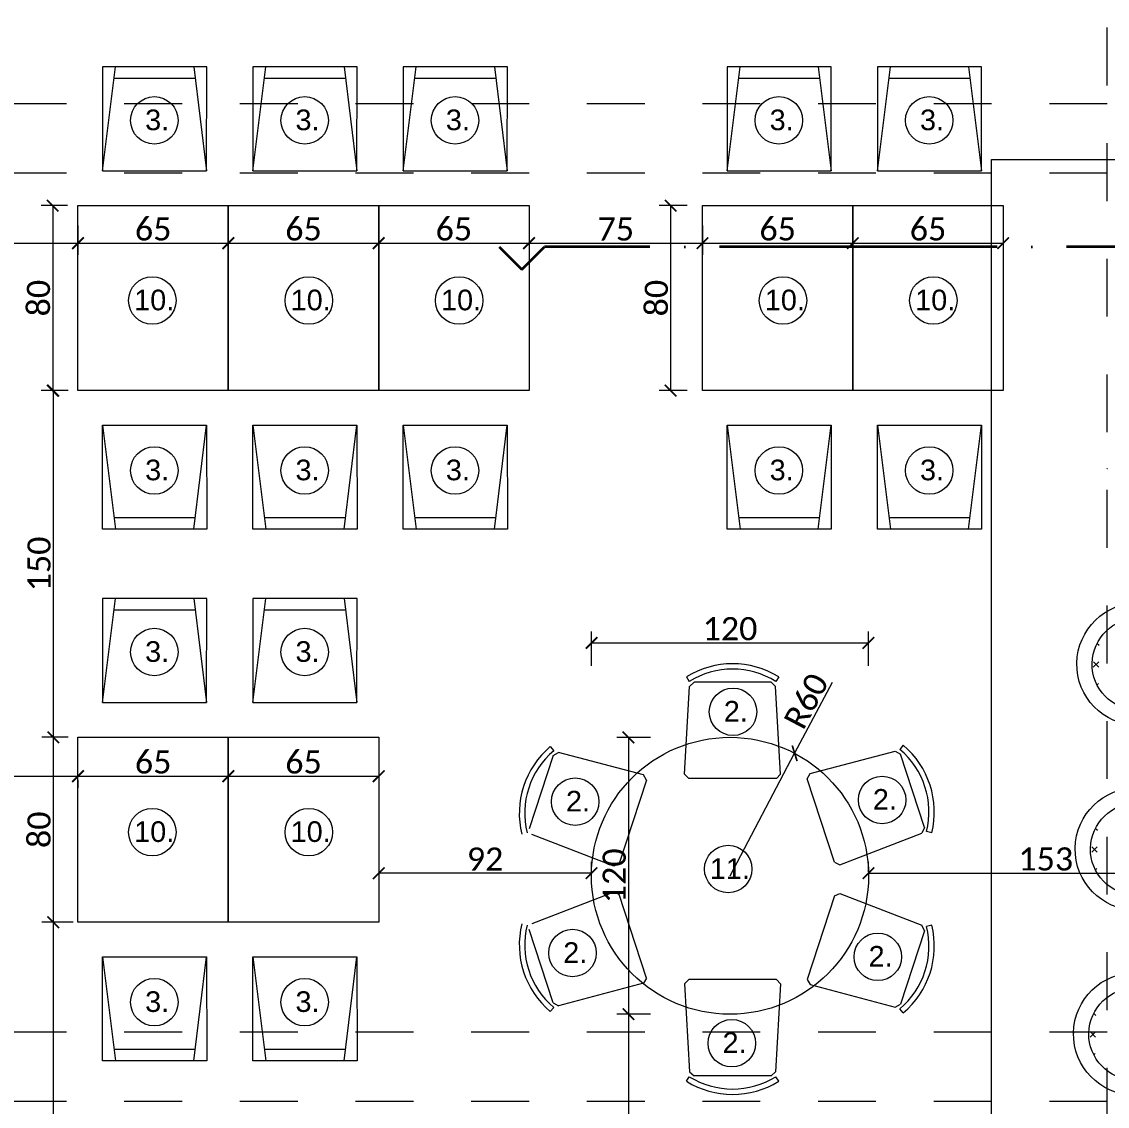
# Model space of a CAD drawing. Header units: centimetres. Extents: x -26724 to 60145, y -23645 to 6771.
# Drawn here: x -19779.4 to -19310.1, y 5105.8 to 5575 of the extents above; entities that cross this region are included whole.
import ezdxf

# ---------------------------------------------------------------- set-up
doc = ezdxf.new("R2010")
doc.units = ezdxf.units.CM
for name, pattern in [('ACAD_ISO04W100', [30, 24, -3, 0, -3]), ('AUSGEZOGEN', [0]), ('DALEKOVOD_VN', [5, 2.5, -2.5]), ('PUNKT2_S9', [0.35, 0.15, -0.1, 0, -0.1])]:
    doc.linetypes.add(name, pattern=pattern)
doc.layers.add('3.IZGLED 2', color=7, linetype='Continuous', lineweight=9, true_color=0x4a4a4a)
doc.layers.add('IZGLED 2', color=253, linetype='Continuous', lineweight=9, true_color=0x828282)
for name, color, linetype, lineweight in [('4.KOTE', 88, 'Continuous', 15), ('Moebel', 252, 'PUNKT2_S9', 13), ('namestaj', 8, 'Continuous', 9), ('namjestaj', 150, 'Continuous', 5)]:
    doc.layers.add(name, color=color, linetype=linetype, lineweight=lineweight)
doc.layers.add('pozicije', color=7, linetype='Continuous')
doc.styles.add('0.15', font='arial.ttf', dxfattribs={"height": 0.15})
doc.styles.get("Standard").update_dxf_attribs({"font": 'calibri.ttf'})
doc.dimstyles.new('ja 1 50', dxfattribs={"dimtxt": 10, "dimasz": 5, "dimexe": 5, "dimexo": 5, "dimgap": 1, "dimtad": 1, "dimdec": 0, "dimtxsty": 'Standard', "dimblk": 'ARCHTICK', "dimcen": 2.5, "dimclrd": 256, "dimclrt": 7, "dimadec": 0, "dimazin": 0, "dimtfac": 1, "dimtdec": 0, "dimtix": 1, "dimtmove": 1, "dimatfit": 3, "dimldrblk": 'ARCHTICK', "dimfxl": 10, "dimfxlon": 1, "dimlwd": 0, "dimlwe": 9, "dimarcsym": 0})

# ---------------------------------------------------------------- blocks, each defined once
blk = doc.blocks.new('tttt')
at = {"layer": 'namjestaj', "linetype": 'AUSGEZOGEN', "transparency": 33554687}
for p, q in [((983.55, 1394.01, 13.5), (984.77, 1392.04, 13.5)), ((1023.41, 1394.01, 13.5), (1022.19, 1392.04, 13.5)), ((982.74, 1351.88, 13.5), (984.85, 1389.85, 13.5)), ((984.85, 1389.85, 13.5), (986.81, 1391.7, 13.5)), ((1020.14, 1391.7, 13.5), (986.81, 1391.7, 13.5)), ((1020.14, 1391.7, 13.5), (1022.09, 1389.85, 13.5)), ((1024.2, 1351.88, 13.5), (1022.09, 1389.85, 13.5)), ((924.68, 1363.84, 13.5), (926.17, 1362.07, 13.5)), ((925.86, 1360.02, 13.5), (928.23, 1361.31, 13.5)), ((964.99, 1351.58, 13.5), (928.23, 1361.31, 13.5)), ((1036.97, 1352.16, 13.5), (1073.73, 1361.88, 13.5)), ((1073.73, 1361.88, 13.5), (1076.09, 1360.6, 13.5)), ((1077.28, 1364.41, 13.5), (1075.79, 1362.64, 13.5)), ((925.86, 1360.02, 13.5), (915.56, 1328.32, 13.5)), ((1086.39, 1328.89, 13.5), (1076.09, 1360.6, 13.5)), ((984.49, 1350.03, 13.5), (982.74, 1351.88, 13.5)), ((1022.45, 1350.03, 13.5), (1024.2, 1351.88, 13.5)), ((1035.75, 1349.92, 13.5), (1036.97, 1352.16, 13.5)), ((966.21, 1349.34, 13.5), (954.47, 1313.24, 13.5)), ((966.21, 1349.34, 13.5), (964.99, 1351.58, 13.5)), ((1022.45, 1350.03, 13.5), (984.49, 1350.03, 13.5)), ((1047.48, 1313.82, 13.5), (1035.75, 1349.92, 13.5)), ((1086.39, 1328.89, 13.5), (1085.24, 1326.46, 13.5)), ((952.18, 1312.15, 13.5), (916.72, 1325.89, 13.5)), ((1049.78, 1312.73, 13.5), (1085.24, 1326.46, 13.5)), ((1089.6, 1326.5, 13.5), (1087.35, 1327.05, 13.5)), ((954.47, 1313.24, 13.5), (952.18, 1312.15, 13.5)), ((1047.48, 1313.82, 13.5), (1049.78, 1312.73, 13.5)), ((952.18, 1300.92, 13.5), (916.72, 1287.18, 13.5)), ((954.47, 1299.83, 13.5), (952.18, 1300.92, 13.5)), ((1047.48, 1299.25, 13.5), (1049.78, 1300.34, 13.5)), ((1049.78, 1300.34, 13.5), (1085.24, 1286.6, 13.5)), ((966.21, 1263.72, 13.5), (954.47, 1299.83, 13.5)), ((1047.48, 1299.25, 13.5), (1035.75, 1263.14, 13.5)), ((1086.39, 1284.17, 13.5), (1085.24, 1286.6, 13.5)), ((1089.6, 1286.56, 13.5), (1087.35, 1286.01, 13.5)), ((925.86, 1253.05, 13.5), (915.56, 1284.75, 13.5)), ((1086.39, 1284.17, 13.5), (1076.09, 1252.47, 13.5)), ((966.21, 1263.72, 13.5), (964.99, 1261.49, 13.5)), ((984.49, 1263.04, 13.5), (982.74, 1261.19, 13.5)), ((1022.45, 1263.04, 13.5), (984.49, 1263.04, 13.5)), ((1022.45, 1263.04, 13.5), (1024.2, 1261.19, 13.5)), ((1035.75, 1263.14, 13.5), (1036.97, 1260.91, 13.5)), ((964.99, 1261.49, 13.5), (928.23, 1251.76, 13.5)), ((982.74, 1261.19, 13.5), (984.85, 1223.22, 13.5)), ((1024.2, 1261.19, 13.5), (1022.09, 1223.22, 13.5)), ((1036.97, 1260.91, 13.5), (1073.73, 1251.18, 13.5)), ((924.68, 1249.23, 13.5), (926.17, 1250.99, 13.5)), ((925.86, 1253.05, 13.5), (928.23, 1251.76, 13.5)), ((1073.73, 1251.18, 13.5), (1076.09, 1252.47, 13.5)), ((1077.28, 1248.66, 13.5), (1075.79, 1250.42, 13.5)), ((983.55, 1219.06, 13.5), (984.77, 1221.03, 13.5)), ((984.85, 1223.22, 13.5), (986.81, 1221.37, 13.5)), ((1020.14, 1221.37, 13.5), (986.81, 1221.37, 13.5)), ((1020.14, 1221.37, 13.5), (1022.09, 1223.22, 13.5)), ((1023.41, 1219.06, 13.5), (1022.19, 1221.03, 13.5))]:
    blk.add_line(p, q, dxfattribs=at)
blk.add_circle((1002.36, 1307.97, 13.5), 59.9, dxfattribs=at)
for centre, radius, start, end in [((1003.48, 1361.87, 13.5), 37.82, 58.1974, 121.8026), ((1003.48, 1361.87, 13.5), 35.5, 58.1974, 121.8026), ((949.08, 1334.95, 13.5), 37.82, 130.1974, 193.8026), ((949.08, 1334.95, 13.5), 35.5, 130.1974, 193.8026), ((1052.87, 1335.52, 13.5), 35.5, 346.1974, 49.8026), ((1052.87, 1335.52, 13.5), 37.82, 346.1974, 49.8026), ((949.08, 1278.11, 13.5), 37.82, 166.1974, 229.8026), ((949.08, 1278.11, 13.5), 35.5, 166.1974, 229.8026), ((1052.87, 1277.54, 13.5), 35.5, 310.1974, 13.8026), ((1052.87, 1277.54, 13.5), 37.82, 310.1974, 13.8026), ((1003.48, 1251.2, 13.5), 35.5, 238.1974, 301.8026), ((1003.48, 1251.2, 13.5), 37.82, 238.1974, 301.8026)]:
    blk.add_arc(centre, radius, start, end, dxfattribs=at)
blk = doc.blocks.new('hzzzzzzz')
at = {"layer": 'namjestaj', "transparency": 33554687}
for p, q in [((620.48, 1677.08, 13.5), (626.13, 1722.08, 13.5)), ((620.5, 1722.08, 13.5), (620.48, 1677.08, 13.5)), ((665.5, 1722.06, 13.5), (620.5, 1722.08, 13.5)), ((620.5, 1722.08, 13.5), (620.5, 1722.08, 13.5)), ((659.88, 1722.06, 13.5), (665.48, 1677.06, 13.5)), ((665.48, 1677.06, 13.5), (665.5, 1722.06, 13.5)), ((660.5, 1717.06, 13.5), (625.5, 1717.08, 13.5)), ((620.48, 1677.08, 13.5), (665.48, 1677.06, 13.5)), ((609.86, 1582.06, 13.5), (609.86, 1662.06, 13.5)), ((609.86, 1662.06, 13.5), (674.86, 1662.06, 13.5)), ((674.86, 1662.06, 13.5), (674.86, 1582.06, 13.5)), ((674.86, 1582.06, 13.5), (609.86, 1582.06, 13.5)), ((609.86, 1582.06, 13.5), (609.86, 1582.06, 13.5)), ((620.48, 1567.04, 13.5), (665.48, 1567.06, 13.5)), ((620.48, 1567.04, 13.5), (626.13, 1522.04, 13.5)), ((620.5, 1522.04, 13.5), (620.48, 1567.04, 13.5)), ((659.88, 1522.06, 13.5), (665.48, 1567.06, 13.5)), ((665.48, 1567.06, 13.5), (665.5, 1522.06, 13.5)), ((660.5, 1527.06, 13.5), (625.5, 1527.04, 13.5)), ((665.5, 1522.06, 13.5), (620.5, 1522.04, 13.5)), ((620.5, 1522.04, 13.5), (620.5, 1522.04, 13.5))]:
    blk.add_line(p, q, dxfattribs=at)
blk = doc.blocks.new('ggggt')
at = {"layer": 'Moebel', "color": 91, "linetype": 'AUSGEZOGEN', "lineweight": 18, "transparency": 33554687}
for p, q in [((1505.73, 1992.19, 13.5), (1505.78, 1992.24, 13.5)), ((1505.74, 1992.15, 13.5), (1505.73, 1992.19, 13.5))]:
    blk.add_line(p, q, dxfattribs=at)
blk = doc.blocks.new('gggddgdgd')
at = {"layer": 'namjestaj', "transparency": 33554687}
for p, q in [((1629.95, 1599.63, 13.5), (1630.33, 1599.26, 13.5)), ((1629.99, 1597.28, 13.5), (1630.89, 1598.22, 13.5)), ((1630.1, 1590.26, 13.5), (1632.48, 1587.96, 13.5)), ((1630.14, 1587.92, 13.5), (1632.44, 1590.3, 13.5)), ((1633, 1589.59, 13.5), (1633, 1589.63, 13.5)), ((1639.62, 1589.73, 13.5), (1639.62, 1589.69, 13.5)), ((1630.25, 1580.9, 13.5), (1630.86, 1580.31, 13.5)), ((1630.67, 1519.62, 13.5), (1631.04, 1519.26, 13.5)), ((1630.7, 1517.28, 13.5), (1631.61, 1518.21, 13.5)), ((1630.82, 1510.26, 13.5), (1633.19, 1507.95, 13.5)), ((1630.85, 1507.92, 13.5), (1633.16, 1510.29, 13.5)), ((1633.71, 1509.58, 13.5), (1633.71, 1509.62, 13.5)), ((1640.33, 1509.73, 13.5), (1640.33, 1509.69, 13.5)), ((1630.97, 1500.9, 13.5), (1631.58, 1500.3, 13.5)), ((1631.38, 1439.61, 13.5), (1631.76, 1439.25, 13.5)), ((1631.42, 1437.27, 13.5), (1632.32, 1438.2, 13.5)), ((1631.53, 1430.25, 13.5), (1633.91, 1427.95, 13.5)), ((1631.57, 1427.91, 13.5), (1633.87, 1430.29, 13.5)), ((1634.43, 1429.58, 13.5), (1634.43, 1429.61, 13.5)), ((1641.05, 1429.72, 13.5), (1641.05, 1429.68, 13.5)), ((1631.68, 1420.89, 13.5), (1632.29, 1420.3, 13.5))]:
    blk.add_line(p, q, dxfattribs=at)
for centre, radius, start, end in [((1613.14, 1589.31, 13.5), 26.48, 0.9137, 90.9137), ((1613.14, 1589.31, 13.5), 19.86, 0.9137, 90.9137), ((1613.14, 1589.27, 13.5), 19.86, 270.9137, 0.9137), ((1613.14, 1589.27, 13.5), 26.48, 270.9137, 0.9137), ((1613.85, 1509.3, 13.5), 26.48, 0.9137, 90.9137), ((1613.85, 1509.3, 13.5), 19.86, 0.9137, 90.9137), ((1613.86, 1509.27, 13.5), 19.86, 270.9137, 0.9137), ((1613.86, 1509.27, 13.5), 26.48, 270.9137, 0.9137), ((1614.57, 1429.3, 13.5), 26.48, 0.9137, 90.9137), ((1614.57, 1429.3, 13.5), 19.86, 0.9137, 90.9137), ((1614.57, 1429.26, 13.5), 19.86, 270.9137, 0.9137), ((1614.57, 1429.26, 13.5), 26.48, 270.9137, 0.9137)]:
    blk.add_arc(centre, radius, start, end, dxfattribs=at)
blk = doc.blocks.new('_ArchTick')
at = {"color": 0, "linetype": 'ByBlock', "const_width": 0.15}
blk.add_lwpolyline([(-0.5, -0.5), (0.5, 0.5)], dxfattribs=at)
blk = doc.blocks.new('*D2947')
at = {"layer": '4.KOTE', "color": 0, "lineweight": 9, "transparency": 16777216}
for p, q in [((-19755.07, 5486.88), (-19755.07, 5474.22)), ((-19835.03, 5483.5), (-19835.03, 5474.22))]:
    blk.add_line(p, q, dxfattribs=at)
at = {"layer": '4.KOTE', "lineweight": 0, "transparency": 16777216}
blk.add_line((-19835.03, 5479.22), (-19755.07, 5479.22), dxfattribs=at)
at = {"layer": 'Defpoints', "color": 0, "lineweight": 50, "transparency": 16777216}
for p in [(-19835.03, 5495.46, 27), (-19755.07, 5495.46, 13.5), (-19755.07, 5479.22)]:
    blk.add_point(p, dxfattribs=at)
at = {"layer": '4.KOTE', "lineweight": 0, "transparency": 16777216, "xscale": 5, "yscale": 5, "zscale": 5, "rotation": 180}
blk.add_blockref('_ArchTick', (-19835.03, 5479.22), dxfattribs=at)
at = {"layer": '4.KOTE', "lineweight": 0, "transparency": 16777216, "xscale": 5, "yscale": 5, "zscale": 5}
blk.add_blockref('_ArchTick', (-19755.07, 5479.22), dxfattribs=at)
at = {"layer": '4.KOTE', "color": 7, "transparency": 16777216, "insert": (-19795.05, 5485.35), "char_height": 10, "attachment_point": 5}
blk.add_mtext('80', dxfattribs=at)
blk = doc.blocks.new('*D2948')
at = {"layer": '4.KOTE', "color": 0, "lineweight": 9, "transparency": 16777216}
for p, q in [((-19755.07, 5486.88), (-19755.07, 5474.22)), ((-19690.07, 5486.88), (-19690.07, 5474.22))]:
    blk.add_line(p, q, dxfattribs=at)
at = {"layer": '4.KOTE', "lineweight": 0, "transparency": 16777216}
blk.add_line((-19755.07, 5479.22), (-19690.07, 5479.22), dxfattribs=at)
at = {"layer": 'Defpoints', "color": 0, "lineweight": 50, "transparency": 16777216}
for p in [(-19755.07, 5495.46, 13.5), (-19690.07, 5495.46, 13.5), (-19690.07, 5479.22)]:
    blk.add_point(p, dxfattribs=at)
at = {"layer": '4.KOTE', "lineweight": 0, "transparency": 16777216, "xscale": 5, "yscale": 5, "zscale": 5, "rotation": 180}
blk.add_blockref('_ArchTick', (-19755.07, 5479.22), dxfattribs=at)
at = {"layer": '4.KOTE', "lineweight": 0, "transparency": 16777216, "xscale": 5, "yscale": 5, "zscale": 5}
blk.add_blockref('_ArchTick', (-19690.07, 5479.22), dxfattribs=at)
at = {"layer": '4.KOTE', "color": 7, "transparency": 16777216, "insert": (-19722.57, 5485.34), "char_height": 10, "attachment_point": 5}
blk.add_mtext('65', dxfattribs=at)
blk = doc.blocks.new('*D2949')
at = {"layer": '4.KOTE', "color": 0, "lineweight": 9, "transparency": 16777216}
for p, q in [((-19690.07, 5486.88), (-19690.07, 5474.22)), ((-19625.07, 5486.88), (-19625.07, 5474.22))]:
    blk.add_line(p, q, dxfattribs=at)
at = {"layer": '4.KOTE', "lineweight": 0, "transparency": 16777216}
blk.add_line((-19690.07, 5479.22), (-19625.07, 5479.22), dxfattribs=at)
at = {"layer": 'Defpoints', "color": 0, "lineweight": 50, "transparency": 16777216}
for p in [(-19690.07, 5495.46, 13.5), (-19625.07, 5495.46, 13.5), (-19625.07, 5479.22)]:
    blk.add_point(p, dxfattribs=at)
at = {"layer": '4.KOTE', "lineweight": 0, "transparency": 16777216, "xscale": 5, "yscale": 5, "zscale": 5, "rotation": 180}
blk.add_blockref('_ArchTick', (-19690.07, 5479.22), dxfattribs=at)
at = {"layer": '4.KOTE', "lineweight": 0, "transparency": 16777216, "xscale": 5, "yscale": 5, "zscale": 5}
blk.add_blockref('_ArchTick', (-19625.07, 5479.22), dxfattribs=at)
at = {"layer": '4.KOTE', "color": 7, "transparency": 16777216, "insert": (-19657.57, 5485.34), "char_height": 10, "attachment_point": 5}
blk.add_mtext('65', dxfattribs=at)
blk = doc.blocks.new('*D2950')
at = {"layer": '4.KOTE', "color": 0, "lineweight": 9, "transparency": 16777216}
for p, q in [((-19625.07, 5486.88), (-19625.07, 5474.22)), ((-19560.07, 5486.88), (-19560.07, 5474.22))]:
    blk.add_line(p, q, dxfattribs=at)
at = {"layer": '4.KOTE', "lineweight": 0, "transparency": 16777216}
blk.add_line((-19625.07, 5479.22), (-19560.07, 5479.22), dxfattribs=at)
at = {"layer": 'Defpoints', "color": 0, "lineweight": 50, "transparency": 16777216}
for p in [(-19625.07, 5495.46, 13.5), (-19560.07, 5495.46, 13.5), (-19560.07, 5479.22)]:
    blk.add_point(p, dxfattribs=at)
at = {"layer": '4.KOTE', "lineweight": 0, "transparency": 16777216, "xscale": 5, "yscale": 5, "zscale": 5, "rotation": 180}
blk.add_blockref('_ArchTick', (-19625.07, 5479.22), dxfattribs=at)
at = {"layer": '4.KOTE', "lineweight": 0, "transparency": 16777216, "xscale": 5, "yscale": 5, "zscale": 5}
blk.add_blockref('_ArchTick', (-19560.07, 5479.22), dxfattribs=at)
at = {"layer": '4.KOTE', "color": 7, "transparency": 16777216, "insert": (-19592.57, 5485.34), "char_height": 10, "attachment_point": 5}
blk.add_mtext('65', dxfattribs=at)
blk = doc.blocks.new('*D2951')
at = {"layer": '4.KOTE', "color": 0, "lineweight": 9, "transparency": 16777216}
for p, q in [((-19560.07, 5486.88), (-19560.07, 5474.22)), ((-19485.07, 5486.88), (-19485.07, 5474.22))]:
    blk.add_line(p, q, dxfattribs=at)
at = {"layer": '4.KOTE', "lineweight": 0, "transparency": 16777216}
blk.add_line((-19560.07, 5479.22), (-19485.07, 5479.22), dxfattribs=at)
at = {"layer": 'Defpoints', "color": 0, "lineweight": 50, "transparency": 16777216}
for p in [(-19560.07, 5495.46, 13.5), (-19485.07, 5495.46, 13.5), (-19485.07, 5479.22)]:
    blk.add_point(p, dxfattribs=at)
at = {"layer": '4.KOTE', "lineweight": 0, "transparency": 16777216, "xscale": 5, "yscale": 5, "zscale": 5, "rotation": 180}
blk.add_blockref('_ArchTick', (-19560.07, 5479.22), dxfattribs=at)
at = {"layer": '4.KOTE', "lineweight": 0, "transparency": 16777216, "xscale": 5, "yscale": 5, "zscale": 5}
blk.add_blockref('_ArchTick', (-19485.07, 5479.22), dxfattribs=at)
at = {"layer": '4.KOTE', "color": 7, "transparency": 16777216, "insert": (-19522.57, 5485.3), "char_height": 10, "attachment_point": 5}
blk.add_mtext('75', dxfattribs=at)
blk = doc.blocks.new('*D2952')
at = {"layer": '4.KOTE', "color": 0, "lineweight": 9, "transparency": 16777216}
for p, q in [((-19485.07, 5486.88), (-19485.07, 5474.22)), ((-19420.07, 5485.81), (-19420.07, 5474.22))]:
    blk.add_line(p, q, dxfattribs=at)
at = {"layer": '4.KOTE', "lineweight": 0, "transparency": 16777216}
blk.add_line((-19485.07, 5479.22), (-19420.07, 5479.22), dxfattribs=at)
at = {"layer": 'Defpoints', "color": 0, "lineweight": 50, "transparency": 16777216}
for p in [(-19485.07, 5495.46, 13.5), (-19420.07, 5490.66, 13.5), (-19420.07, 5479.22)]:
    blk.add_point(p, dxfattribs=at)
at = {"layer": '4.KOTE', "lineweight": 0, "transparency": 16777216, "xscale": 5, "yscale": 5, "zscale": 5, "rotation": 180}
blk.add_blockref('_ArchTick', (-19485.07, 5479.22), dxfattribs=at)
at = {"layer": '4.KOTE', "lineweight": 0, "transparency": 16777216, "xscale": 5, "yscale": 5, "zscale": 5}
blk.add_blockref('_ArchTick', (-19420.07, 5479.22), dxfattribs=at)
at = {"layer": '4.KOTE', "color": 7, "transparency": 16777216, "insert": (-19452.57, 5485.34), "char_height": 10, "attachment_point": 5}
blk.add_mtext('65', dxfattribs=at)
blk = doc.blocks.new('*D2953')
at = {"layer": '4.KOTE', "color": 0, "lineweight": 9, "transparency": 16777216}
for p, q in [((-19355.07, 5486.88), (-19355.07, 5474.22)), ((-19420.07, 5485.81), (-19420.07, 5474.22))]:
    blk.add_line(p, q, dxfattribs=at)
at = {"layer": '4.KOTE', "lineweight": 0, "transparency": 16777216}
blk.add_line((-19420.07, 5479.22), (-19355.07, 5479.22), dxfattribs=at)
at = {"layer": 'Defpoints', "color": 0, "lineweight": 50, "transparency": 16777216}
for p in [(-19355.07, 5495.46, 13.5), (-19420.07, 5490.66, 13.5), (-19355.07, 5479.22)]:
    blk.add_point(p, dxfattribs=at)
at = {"layer": '4.KOTE', "lineweight": 0, "transparency": 16777216, "xscale": 5, "yscale": 5, "zscale": 5, "rotation": 180}
blk.add_blockref('_ArchTick', (-19420.07, 5479.22), dxfattribs=at)
at = {"layer": '4.KOTE', "lineweight": 0, "transparency": 16777216, "xscale": 5, "yscale": 5, "zscale": 5}
blk.add_blockref('_ArchTick', (-19355.07, 5479.22), dxfattribs=at)
at = {"layer": '4.KOTE', "color": 7, "transparency": 16777216, "insert": (-19387.57, 5485.34), "char_height": 10, "attachment_point": 5}
blk.add_mtext('65', dxfattribs=at)
blk = doc.blocks.new('*D2962')
at = {"layer": '4.KOTE', "color": 0, "lineweight": 9, "transparency": 16777216}
for p, q in [((-19835.03, 5251.49), (-19835.03, 5243.63)), ((-19755.07, 5246.89), (-19755.07, 5243.63))]:
    blk.add_line(p, q, dxfattribs=at)
at = {"layer": '4.KOTE', "lineweight": 0, "transparency": 16777216}
blk.add_line((-19835.03, 5248.63), (-19755.07, 5248.63), dxfattribs=at)
at = {"layer": 'Defpoints', "color": 0, "lineweight": 50, "transparency": 16777216}
for p in [(-19835.03, 5260.25, 27), (-19755.07, 5248.63, 13.5), (-19755.07, 5248.63)]:
    blk.add_point(p, dxfattribs=at)
at = {"layer": '4.KOTE', "lineweight": 0, "transparency": 16777216, "xscale": 5, "yscale": 5, "zscale": 5, "rotation": 180}
blk.add_blockref('_ArchTick', (-19835.03, 5248.63), dxfattribs=at)
at = {"layer": '4.KOTE', "lineweight": 0, "transparency": 16777216, "xscale": 5, "yscale": 5, "zscale": 5}
blk.add_blockref('_ArchTick', (-19755.07, 5248.63), dxfattribs=at)
at = {"layer": '4.KOTE', "color": 7, "transparency": 16777216, "insert": (-19795.05, 5254.75), "char_height": 10, "attachment_point": 5}
blk.add_mtext('80', dxfattribs=at)
blk = doc.blocks.new('*D2963')
at = {"layer": '4.KOTE', "lineweight": 0, "transparency": 16777216}
blk.add_line((-19755.07, 5248.63), (-19690.07, 5248.63), dxfattribs=at)
at = {"layer": '4.KOTE', "color": 0, "lineweight": 9, "transparency": 16777216}
for p, q in [((-19755.07, 5246.89), (-19755.07, 5243.63)), ((-19690.07, 5246.89), (-19690.07, 5243.63))]:
    blk.add_line(p, q, dxfattribs=at)
at = {"layer": 'Defpoints', "color": 0, "lineweight": 50, "transparency": 16777216}
for p in [(-19755.07, 5248.63, 13.5), (-19690.07, 5248.63, 13.5), (-19690.07, 5248.63)]:
    blk.add_point(p, dxfattribs=at)
at = {"layer": '4.KOTE', "lineweight": 0, "transparency": 16777216, "xscale": 5, "yscale": 5, "zscale": 5, "rotation": 180}
blk.add_blockref('_ArchTick', (-19755.07, 5248.63), dxfattribs=at)
at = {"layer": '4.KOTE', "lineweight": 0, "transparency": 16777216, "xscale": 5, "yscale": 5, "zscale": 5}
blk.add_blockref('_ArchTick', (-19690.07, 5248.63), dxfattribs=at)
at = {"layer": '4.KOTE', "color": 7, "transparency": 16777216, "insert": (-19722.57, 5254.75), "char_height": 10, "attachment_point": 5}
blk.add_mtext('65', dxfattribs=at)
blk = doc.blocks.new('*D2964')
at = {"layer": '4.KOTE', "color": 0, "lineweight": 9, "transparency": 16777216}
for p, q in [((-19625.07, 5252.57), (-19625.07, 5243.63)), ((-19690.07, 5246.89), (-19690.07, 5243.63))]:
    blk.add_line(p, q, dxfattribs=at)
at = {"layer": '4.KOTE', "lineweight": 0, "transparency": 16777216}
blk.add_line((-19690.07, 5248.63), (-19625.07, 5248.63), dxfattribs=at)
at = {"layer": 'Defpoints', "color": 0, "lineweight": 50, "transparency": 16777216}
for p in [(-19625.07, 5255.95, 13.5), (-19690.07, 5248.63, 13.5), (-19625.07, 5248.63)]:
    blk.add_point(p, dxfattribs=at)
at = {"layer": '4.KOTE', "lineweight": 0, "transparency": 16777216, "xscale": 5, "yscale": 5, "zscale": 5, "rotation": 180}
blk.add_blockref('_ArchTick', (-19690.07, 5248.63), dxfattribs=at)
at = {"layer": '4.KOTE', "lineweight": 0, "transparency": 16777216, "xscale": 5, "yscale": 5, "zscale": 5}
blk.add_blockref('_ArchTick', (-19625.07, 5248.63), dxfattribs=at)
at = {"layer": '4.KOTE', "color": 7, "transparency": 16777216, "insert": (-19657.57, 5254.75), "char_height": 10, "attachment_point": 5}
blk.add_mtext('65', dxfattribs=at)
blk = doc.blocks.new('*D2965')
at = {"layer": '4.KOTE', "color": 0, "lineweight": 9, "transparency": 16777216}
for p, q in [((-19759.54, 5495.46), (-19770.98, 5495.46)), ((-19759.54, 5415.46), (-19770.98, 5415.46))]:
    blk.add_line(p, q, dxfattribs=at)
at = {"layer": '4.KOTE', "lineweight": 0, "transparency": 16777216}
blk.add_line((-19765.98, 5495.46), (-19765.98, 5415.46), dxfattribs=at)
at = {"layer": 'Defpoints', "color": 0, "lineweight": 50, "transparency": 16777216}
for p in [(-19755.07, 5495.46, 13.5), (-19765.98, 5415.46), (-19755.07, 5415.46, 13.5)]:
    blk.add_point(p, dxfattribs=at)
at = {"layer": '4.KOTE', "lineweight": 0, "transparency": 16777216, "xscale": 5, "yscale": 5, "zscale": 5}
for p, rotation in [((-19765.98, 5495.46), 90), ((-19765.98, 5415.46), 270)]:
    blk.add_blockref('_ArchTick', p, dxfattribs=dict(at, rotation=rotation))
at = {"layer": '4.KOTE', "color": 7, "transparency": 16777216, "insert": (-19772.11, 5455.46), "char_height": 10, "attachment_point": 5, "rotation": 90}
blk.add_mtext('80', dxfattribs=at)
blk = doc.blocks.new('*D2966')
at = {"layer": '4.KOTE', "color": 0, "lineweight": 9, "transparency": 16777216}
for p, q in [((-19491.67, 5495.46), (-19503.85, 5495.46)), ((-19491.67, 5415.46), (-19503.85, 5415.46))]:
    blk.add_line(p, q, dxfattribs=at)
at = {"layer": '4.KOTE', "lineweight": 0, "transparency": 16777216}
blk.add_line((-19498.85, 5495.46), (-19498.85, 5415.46), dxfattribs=at)
at = {"layer": 'Defpoints', "color": 0, "lineweight": 50, "transparency": 16777216}
for p in [(-19485.07, 5495.46, 13.5), (-19498.85, 5415.46), (-19485.07, 5415.46, 13.5)]:
    blk.add_point(p, dxfattribs=at)
at = {"layer": '4.KOTE', "lineweight": 0, "transparency": 16777216, "xscale": 5, "yscale": 5, "zscale": 5}
for p, rotation in [((-19498.85, 5495.46), 90), ((-19498.85, 5415.46), 270)]:
    blk.add_blockref('_ArchTick', p, dxfattribs=dict(at, rotation=rotation))
at = {"layer": '4.KOTE', "color": 7, "transparency": 16777216, "insert": (-19504.98, 5455.46), "char_height": 10, "attachment_point": 5, "rotation": 90}
blk.add_mtext('80', dxfattribs=at)
blk = doc.blocks.new('*D2967')
at = {"layer": '4.KOTE', "color": 0, "lineweight": 9, "transparency": 16777216}
for p, q in [((-19759.38, 5265.46), (-19770.74, 5265.46)), ((-19759.38, 5185.46), (-19770.74, 5185.46))]:
    blk.add_line(p, q, dxfattribs=at)
at = {"layer": '4.KOTE', "lineweight": 0, "transparency": 16777216}
blk.add_line((-19765.74, 5265.46), (-19765.74, 5185.46), dxfattribs=at)
at = {"layer": 'Defpoints', "color": 0, "lineweight": 50, "transparency": 16777216}
for p in [(-19755.07, 5265.46, 13.5), (-19765.74, 5185.46), (-19755.07, 5185.46, 13.5)]:
    blk.add_point(p, dxfattribs=at)
at = {"layer": '4.KOTE', "lineweight": 0, "transparency": 16777216, "xscale": 5, "yscale": 5, "zscale": 5}
for p, rotation in [((-19765.74, 5265.46), 90), ((-19765.74, 5185.46), 270)]:
    blk.add_blockref('_ArchTick', p, dxfattribs=dict(at, rotation=rotation))
at = {"layer": '4.KOTE', "color": 7, "transparency": 16777216, "insert": (-19771.87, 5225.46), "char_height": 10, "attachment_point": 5, "rotation": 90}
blk.add_mtext('80', dxfattribs=at)
blk = doc.blocks.new('*D2836')
at = {"layer": '4.KOTE', "lineweight": 0, "transparency": 16777216}
for p in [(-19429.06, 5289.19), (-19473.18, 5205.57)]:
    blk.add_line(p, (-19445.23, 5258.54), dxfattribs=at)
at = {"layer": 'Defpoints', "color": 0, "lineweight": 50, "transparency": 16777216}
for p in [(-19445.23, 5258.54, 13.5), (-19473.18, 5205.57, 13.5)]:
    blk.add_point(p, dxfattribs=at)
at = {"layer": '4.KOTE', "lineweight": 0, "transparency": 16777216, "xscale": 5, "yscale": 5, "zscale": 5, "rotation": 242.1810843853046}
blk.add_blockref('_ArchTick', (-19445.23, 5258.54), dxfattribs=at)
at = {"layer": '4.KOTE', "color": 7, "transparency": 16777216, "insert": (-19440.23, 5281.15), "char_height": 10, "attachment_point": 5, "rotation": 62.1811}
blk.add_mtext('R60', dxfattribs=at)
blk = doc.blocks.new('*D2969')
at = {"layer": '4.KOTE', "color": 0, "lineweight": 9, "transparency": 16777216}
for p, q in [((-19533.04, 5296.39), (-19533.04, 5311.28)), ((-19413.33, 5296.4), (-19413.33, 5311.28))]:
    blk.add_line(p, q, dxfattribs=at)
at = {"layer": '4.KOTE', "lineweight": 0, "transparency": 16777216}
blk.add_line((-19533.04, 5306.28), (-19413.33, 5306.28), dxfattribs=at)
at = {"layer": 'Defpoints', "color": 0, "lineweight": 50, "transparency": 16777216}
for p in [(-19413.33, 5306.28), (-19413.33, 5207.84, 13.5), (-19533.04, 5203.29, 13.5)]:
    blk.add_point(p, dxfattribs=at)
at = {"layer": '4.KOTE', "lineweight": 0, "transparency": 16777216, "xscale": 5, "yscale": 5, "zscale": 5, "rotation": 180}
blk.add_blockref('_ArchTick', (-19533.04, 5306.28), dxfattribs=at)
at = {"layer": '4.KOTE', "lineweight": 0, "transparency": 16777216, "xscale": 5, "yscale": 5, "zscale": 5}
blk.add_blockref('_ArchTick', (-19413.33, 5306.28), dxfattribs=at)
at = {"layer": '4.KOTE', "color": 7, "transparency": 16777216, "insert": (-19473.18, 5312.4), "char_height": 10, "attachment_point": 5}
blk.add_mtext('120', dxfattribs=at)
blk = doc.blocks.new('*D2970')
at = {"layer": '4.KOTE', "color": 0, "lineweight": 9, "transparency": 16777216}
for p, q in [((-19625.07, 5214.08), (-19625.07, 5201.66)), ((-19533.07, 5208.22), (-19533.07, 5211.66))]:
    blk.add_line(p, q, dxfattribs=at)
at = {"layer": '4.KOTE', "lineweight": 0, "transparency": 16777216}
blk.add_line((-19533.07, 5206.66), (-19625.07, 5206.66), dxfattribs=at)
at = {"layer": 'Defpoints', "color": 0, "lineweight": 50, "transparency": 16777216}
for p in [(-19625.07, 5221.59, 13.5), (-19625.07, 5206.66), (-19533.07, 5206.4, 13.5)]:
    blk.add_point(p, dxfattribs=at)
at = {"layer": '4.KOTE', "lineweight": 0, "transparency": 16777216, "xscale": 5, "yscale": 5, "zscale": 5, "rotation": 180}
blk.add_blockref('_ArchTick', (-19625.07, 5206.66), dxfattribs=at)
at = {"layer": '4.KOTE', "lineweight": 0, "transparency": 16777216, "xscale": 5, "yscale": 5, "zscale": 5}
blk.add_blockref('_ArchTick', (-19533.07, 5206.66), dxfattribs=at)
at = {"layer": '4.KOTE', "color": 7, "transparency": 16777216, "insert": (-19579.07, 5212.79), "char_height": 10, "attachment_point": 5}
blk.add_mtext('92', dxfattribs=at)
blk = doc.blocks.new('*D2971')
at = {"layer": '4.KOTE', "color": 0, "lineweight": 9, "transparency": 16777216}
for p, q in [((-19413.29, 5207.3), (-19413.29, 5211.66)), ((-19260.07, 5207.3), (-19260.07, 5211.66))]:
    blk.add_line(p, q, dxfattribs=at)
at = {"layer": '4.KOTE', "lineweight": 0, "transparency": 16777216}
blk.add_line((-19413.29, 5206.66), (-19260.07, 5206.66), dxfattribs=at)
at = {"layer": 'Defpoints', "color": 0, "lineweight": 50, "transparency": 16777216}
for p in [(-19413.29, 5205.12, 13.5), (-19260.07, 5206.66), (-19260.07, 5205.12, 13.5)]:
    blk.add_point(p, dxfattribs=at)
at = {"layer": '4.KOTE', "lineweight": 0, "transparency": 16777216, "xscale": 5, "yscale": 5, "zscale": 5, "rotation": 180}
blk.add_blockref('_ArchTick', (-19413.29, 5206.66), dxfattribs=at)
at = {"layer": '4.KOTE', "lineweight": 0, "transparency": 16777216, "xscale": 5, "yscale": 5, "zscale": 5}
blk.add_blockref('_ArchTick', (-19260.07, 5206.66), dxfattribs=at)
at = {"layer": '4.KOTE', "color": 7, "transparency": 16777216, "insert": (-19336.68, 5212.79), "char_height": 10, "attachment_point": 5}
blk.add_mtext('153', dxfattribs=at)
blk = doc.blocks.new('*D2972')
at = {"layer": '4.KOTE', "color": 0, "lineweight": 9, "transparency": 16777216}
for p, q in [((-19507.63, 5145.67), (-19522.08, 5145.67)), ((-19507.62, 4975.71), (-19522.08, 4975.71))]:
    blk.add_line(p, q, dxfattribs=at)
at = {"layer": '4.KOTE', "lineweight": 0, "transparency": 16777216}
blk.add_line((-19517.08, 5145.67), (-19517.08, 4975.71), dxfattribs=at)
at = {"layer": 'Defpoints', "color": 0, "lineweight": 50, "transparency": 16777216}
for p in [(-19473.44, 5145.67, 13.5), (-19517.08, 4975.71), (-19473.25, 4975.71, 13.5)]:
    blk.add_point(p, dxfattribs=at)
at = {"layer": '4.KOTE', "lineweight": 0, "transparency": 16777216, "xscale": 5, "yscale": 5, "zscale": 5}
for p, rotation in [((-19517.08, 5145.67), 90), ((-19517.08, 4975.71), 270)]:
    blk.add_blockref('_ArchTick', p, dxfattribs=dict(at, rotation=rotation))
at = {"layer": '4.KOTE', "color": 7, "transparency": 16777216, "insert": (-19523.2, 5060.69), "char_height": 10, "attachment_point": 5, "rotation": 90}
blk.add_mtext('170', dxfattribs=at)
blk = doc.blocks.new('*D2973')
at = {"layer": '4.KOTE', "color": 0, "lineweight": 9, "transparency": 16777216}
for p, q in [((-19759.38, 5415.46), (-19770.74, 5415.46)), ((-19759.38, 5265.46), (-19770.74, 5265.46))]:
    blk.add_line(p, q, dxfattribs=at)
at = {"layer": '4.KOTE', "lineweight": 0, "transparency": 16777216}
blk.add_line((-19765.74, 5415.46), (-19765.74, 5265.46), dxfattribs=at)
at = {"layer": 'Defpoints', "color": 0, "lineweight": 50, "transparency": 16777216}
for p in [(-19755.07, 5415.46, 13.5), (-19765.74, 5265.46), (-19755.07, 5265.46, 13.5)]:
    blk.add_point(p, dxfattribs=at)
at = {"layer": '4.KOTE', "lineweight": 0, "transparency": 16777216, "xscale": 5, "yscale": 5, "zscale": 5}
for p, rotation in [((-19765.74, 5415.46), 90), ((-19765.74, 5265.46), 270)]:
    blk.add_blockref('_ArchTick', p, dxfattribs=dict(at, rotation=rotation))
at = {"layer": '4.KOTE', "color": 7, "transparency": 16777216, "insert": (-19771.87, 5340.46), "char_height": 10, "attachment_point": 5, "rotation": 90}
blk.add_mtext('150', dxfattribs=at)
blk = doc.blocks.new('*D2838')
at = {"layer": '4.KOTE', "color": 0, "lineweight": 9, "transparency": 16777216}
for p, q in [((-19757.17, 5185.46), (-19770.74, 5185.46)), ((-19758.61, 4945.46), (-19770.74, 4945.46))]:
    blk.add_line(p, q, dxfattribs=at)
at = {"layer": '4.KOTE', "lineweight": 0, "transparency": 16777216}
blk.add_line((-19765.74, 5185.46), (-19765.74, 4945.46), dxfattribs=at)
at = {"layer": 'Defpoints', "color": 0, "lineweight": 50, "transparency": 16777216}
for p in [(-19752.17, 5185.46), (-19765.74, 4945.46), (-19752.17, 4945.46, 13.5)]:
    blk.add_point(p, dxfattribs=at)
at = {"layer": '4.KOTE', "lineweight": 0, "transparency": 16777216, "xscale": 5, "yscale": 5, "zscale": 5}
for p, rotation in [((-19765.74, 5185.46), 90), ((-19765.74, 4945.46), 270)]:
    blk.add_blockref('_ArchTick', p, dxfattribs=dict(at, rotation=rotation))
at = {"layer": '4.KOTE', "color": 7, "transparency": 16777216, "insert": (-19771.87, 5065.46), "char_height": 10, "attachment_point": 5, "rotation": 90}
blk.add_mtext('240', dxfattribs=at)
blk = doc.blocks.new('*D3044')
at = {"layer": '4.KOTE', "color": 0, "lineweight": 9, "transparency": 16777216}
for p, q in [((-19507.57, 5265.41), (-19522.08, 5265.41)), ((-19507.61, 5145.68), (-19522.08, 5145.68))]:
    blk.add_line(p, q, dxfattribs=at)
at = {"layer": '4.KOTE', "lineweight": 0, "transparency": 16777216}
blk.add_line((-19517.08, 5265.41), (-19517.08, 5145.68), dxfattribs=at)
at = {"layer": 'Defpoints', "color": 0, "lineweight": 50, "transparency": 16777216}
for p in [(-19470.59, 5265.41, 13.5), (-19517.08, 5145.68), (-19472.38, 5145.68, 13.5)]:
    blk.add_point(p, dxfattribs=at)
at = {"layer": '4.KOTE', "lineweight": 0, "transparency": 16777216, "xscale": 5, "yscale": 5, "zscale": 5}
for p, rotation in [((-19517.08, 5265.41), 90), ((-19517.08, 5145.68), 270)]:
    blk.add_blockref('_ArchTick', p, dxfattribs=dict(at, rotation=rotation))
at = {"layer": '4.KOTE', "color": 7, "transparency": 16777216, "insert": (-19523.2, 5205.54), "char_height": 10, "attachment_point": 5, "rotation": 90}
blk.add_mtext('120', dxfattribs=at)

msp = doc.modelspace()

# ---------------------------------------------------------------- linework, layer by layer
at = {"layer": '3.IZGLED 2', "color": 32, "linetype": 'DALEKOVOD_VN', "ltscale": 10, "true_color": 0xcd6928}
for p, q in [((-19310.07, 4697.46, 13.5), (-19310.07, 5910.46, 13.5)), ((-19310.07, 5539.46, 13.5), (-19990.05, 5539.46, 13.5)), ((-19310.07, 5509.46, 13.5), (-19990.05, 5509.46, 13.5)), ((-19310.07, 5137.96, 13.5), (-19990.03, 5137.96, 13.5)), ((-19310.07, 5107.96, 13.5), (-19990.03, 5107.96, 13.5))]:
    msp.add_line(p, q, dxfattribs=at)
at = {"layer": '3.IZGLED 2', "ltscale": 12, "elevation": 13.5}
msp.add_lwpolyline([(-18810.18, 4555.46), (-18955.18, 4555.46), (-18955.18, 4410.46), (-19035.18, 4410.46), (-19035.18, 4270.46), (-19220.18, 4270.46), (-19220.18, 4410.46), (-19235.18, 4410.46), (-19235.18, 4303.06), (-19360.18, 4303.05), (-19360.18, 5515.46), (-18810.18, 5515.46), (-18810.18, 4555.46)], dxfattribs=at)
at = {"layer": 'IZGLED 2', "color": 32, "lineweight": 35}
for p, q in [((-19572.97, 5477.65), (-19563.2, 5467.88)), ((-19563.2, 5467.88), (-19553.43, 5477.65))]:
    msp.add_line(p, q, dxfattribs=at)
at = {"layer": 'IZGLED 2', "color": 32, "linetype": 'ACAD_ISO04W100', "lineweight": 35, "ltscale": 5}
msp.add_line((-18607.25, 5477.65), (-19553.43, 5477.65), dxfattribs=at)
at = {"layer": 'namestaj'}
for centre in [(-19722.05, 5532.34, -40.5), (-19657.05, 5532.34, -40.5), (-19592.05, 5532.34, -40.5), (-19452.05, 5532.34, -40.5), (-19387.05, 5532.34, -40.5), (-19722.95, 5454.43, -40.5), (-19655.29, 5454.43, -40.5), (-19590.29, 5454.43, -40.5), (-19450.29, 5454.43, -40.5), (-19385.29, 5454.43, -40.5), (-19722.05, 5380.89, -40.5), (-19657.05, 5380.89, -40.5), (-19592.05, 5380.89, -40.5), (-19452.05, 5380.89, -40.5), (-19387.05, 5380.89, -40.5), (-19722.05, 5302.34, -40.5), (-19657.05, 5302.34, -40.5), (-19471.87, 5276.5), (-19540.11, 5237.61), (-19407.43, 5238.37, 13.5), (-19722.95, 5224.43, -40.5), (-19655.29, 5224.43, -40.5), (-19473.95, 5208.47), (-19541.28, 5172.12), (-19409.28, 5170.48), (-19722.05, 5150.89, -40.5), (-19657.05, 5150.89, -40.5), (-19472.41, 5133.11)]:
    msp.add_circle(centre, 10.27, dxfattribs=at)

# ---------------------------------------------------------------- block references
for name, p in [('hzzzzzzz', (-20364.93, 3833.4)), ('hzzzzzzz', (-20299.93, 3833.4)), ('hzzzzzzz', (-20234.93, 3833.4)), ('hzzzzzzz', (-20094.93, 3833.4)), ('hzzzzzzz', (-20029.93, 3833.4)), ('ggggt', (-20815.8, 3389.5, 13.5)), ('hzzzzzzz', (-20364.93, 3603.4)), ('hzzzzzzz', (-20299.93, 3603.4)), ('tttt', (-20475.54, 3897.59))]:
    msp.add_blockref(name, p)
at = {"xscale": -1}
msp.add_blockref('gggddgdgd', (-17683.63, 3707.83), dxfattribs=at)

# ---------------------------------------------------------------- texts
at = {"layer": 'pozicije', "style": '0.15'}
for s, p in [('3.', (-19726.04, 5528.1, -40.5)), ('3.', (-19661.04, 5528.1, -40.5)), ('3.', (-19596.04, 5528.1, -40.5)), ('3.', (-19456.04, 5528.1, -40.5)), ('3.', (-19391.04, 5528.1, -40.5)), ('10.', (-19730.79, 5450.19, -40.5)), ('10.', (-19663.14, 5450.19, -40.5)), ('10.', (-19598.14, 5450.19, -40.5)), ('10.', (-19458.14, 5450.19, -40.5)), ('10.', (-19393.14, 5450.19, -40.5)), ('3.', (-19726.04, 5376.66, -40.5)), ('3.', (-19661.04, 5376.66, -40.5)), ('3.', (-19596.04, 5376.66, -40.5)), ('3.', (-19456.04, 5376.66, -40.5)), ('3.', (-19391.04, 5376.66, -40.5)), ('3.', (-19726.04, 5298.1, -40.5)), ('3.', (-19661.04, 5298.1, -40.5)), ('2.', (-19475.86, 5272.26)), ('2.', (-19544.11, 5233.38)), ('2.', (-19411.42, 5234.14, 13.5)), ('10.', (-19730.79, 5220.19, -40.5)), ('10.', (-19663.14, 5220.19, -40.5)), ('11.', (-19481.91, 5204.23)), ('2.', (-19545.28, 5167.88)), ('2.', (-19413.28, 5166.25)), ('3.', (-19726.04, 5146.66, -40.5)), ('3.', (-19661.04, 5146.66, -40.5)), ('2.', (-19476.4, 5128.88))]:
    msp.add_text(s, height=8.93, dxfattribs=at).set_placement(p)

# ---------------------------------------------------------------- dimensions: what is measured, and where the dimension line sits
at = {"layer": '4.KOTE'}
for base, p1, p2, picture, middle in [((-19765.98, 5415.46), (-19755.07, 5495.46, 13.5), (-19755.07, 5415.46, 13.5), '*D2965', (-19772.11, 5455.46)), ((-19498.85, 5415.46), (-19485.07, 5495.46, 13.5), (-19485.07, 5415.46, 13.5), '*D2966', (-19504.98, 5455.46)), ((-19765.74, 5265.46), (-19755.07, 5415.46, 13.5), (-19755.07, 5265.46, 13.5), '*D2973', (-19771.87, 5340.46)), ((-19765.74, 5185.46), (-19755.07, 5265.46, 13.5), (-19755.07, 5185.46, 13.5), '*D2967', (-19771.87, 5225.46)), ((-19517.08, 5145.68), (-19470.59, 5265.41, 13.5), (-19472.38, 5145.68, 13.5), '*D3044', (-19523.2, 5205.54)), ((-19765.74, 4945.46), (-19752.17, 5185.46), (-19752.17, 4945.46, 13.5), '*D2838', (-19771.87, 5065.46)), ((-19517.08, 4975.71), (-19473.44, 5145.67, 13.5), (-19473.25, 4975.71, 13.5), '*D2972', (-19523.2, 5060.69))]:
    dim = msp.add_linear_dim(base=base, p1=p1, p2=p2, angle=90, dimstyle='ja 1 50', dxfattribs=at)
    dim.commit()
    dim.dimension.update_dxf_attribs({"geometry": picture, "text_midpoint": middle})
for base, p1, p2, picture, middle in [((-19755.07, 5479.22), (-19835.03, 5495.46, 27), (-19755.07, 5495.46, 13.5), '*D2947', (-19795.05, 5485.35)), ((-19690.07, 5479.22), (-19755.07, 5495.46, 13.5), (-19690.07, 5495.46, 13.5), '*D2948', (-19722.57, 5485.34)), ((-19625.07, 5479.22), (-19690.07, 5495.46, 13.5), (-19625.07, 5495.46, 13.5), '*D2949', (-19657.57, 5485.34)), ((-19560.07, 5479.22), (-19625.07, 5495.46, 13.5), (-19560.07, 5495.46, 13.5), '*D2950', (-19592.57, 5485.34)), ((-19485.07, 5479.22), (-19560.07, 5495.46, 13.5), (-19485.07, 5495.46, 13.5), '*D2951', (-19522.57, 5485.3)), ((-19420.07, 5479.22), (-19485.07, 5495.46, 13.5), (-19420.07, 5490.66, 13.5), '*D2952', (-19452.57, 5485.34)), ((-19355.07, 5479.22), (-19420.07, 5490.66, 13.5), (-19355.07, 5495.46, 13.5), '*D2953', (-19387.57, 5485.34)), ((-19413.33, 5306.28), (-19533.04, 5203.29, 13.5), (-19413.33, 5207.84, 13.5), '*D2969', (-19473.18, 5312.4)), ((-19755.07, 5248.63), (-19835.03, 5260.25, 27), (-19755.07, 5248.63, 13.5), '*D2962', (-19795.05, 5254.75)), ((-19690.07, 5248.63), (-19755.07, 5248.63, 13.5), (-19690.07, 5248.63, 13.5), '*D2963', (-19722.57, 5254.75)), ((-19625.07, 5248.63), (-19690.07, 5248.63, 13.5), (-19625.07, 5255.95, 13.5), '*D2964', (-19657.57, 5254.75)), ((-19625.07, 5206.66), (-19533.07, 5206.4, 13.5), (-19625.07, 5221.59, 13.5), '*D2970', (-19579.07, 5212.79)), ((-19260.07, 5206.66), (-19413.29, 5205.12, 13.5), (-19260.07, 5205.12, 13.5), '*D2971', (-19336.68, 5212.79))]:
    dim = msp.add_linear_dim(base=base, p1=p1, p2=p2, dimstyle='ja 1 50', dxfattribs=at)
    dim.commit()
    dim.dimension.update_dxf_attribs({"geometry": picture, "text_midpoint": middle})
dim = msp.add_radius_dim(center=(-19473.18, 5205.57, 13.5), mpoint=(-19445.23, 5258.54, 13.5), dimstyle='ja 1 50', dxfattribs=at)
dim.commit()
dim.dimension.update_dxf_attribs({"geometry": '*D2836', "text_midpoint": (-19440.23, 5281.15)})

doc.saveas('drawing.dxf')
